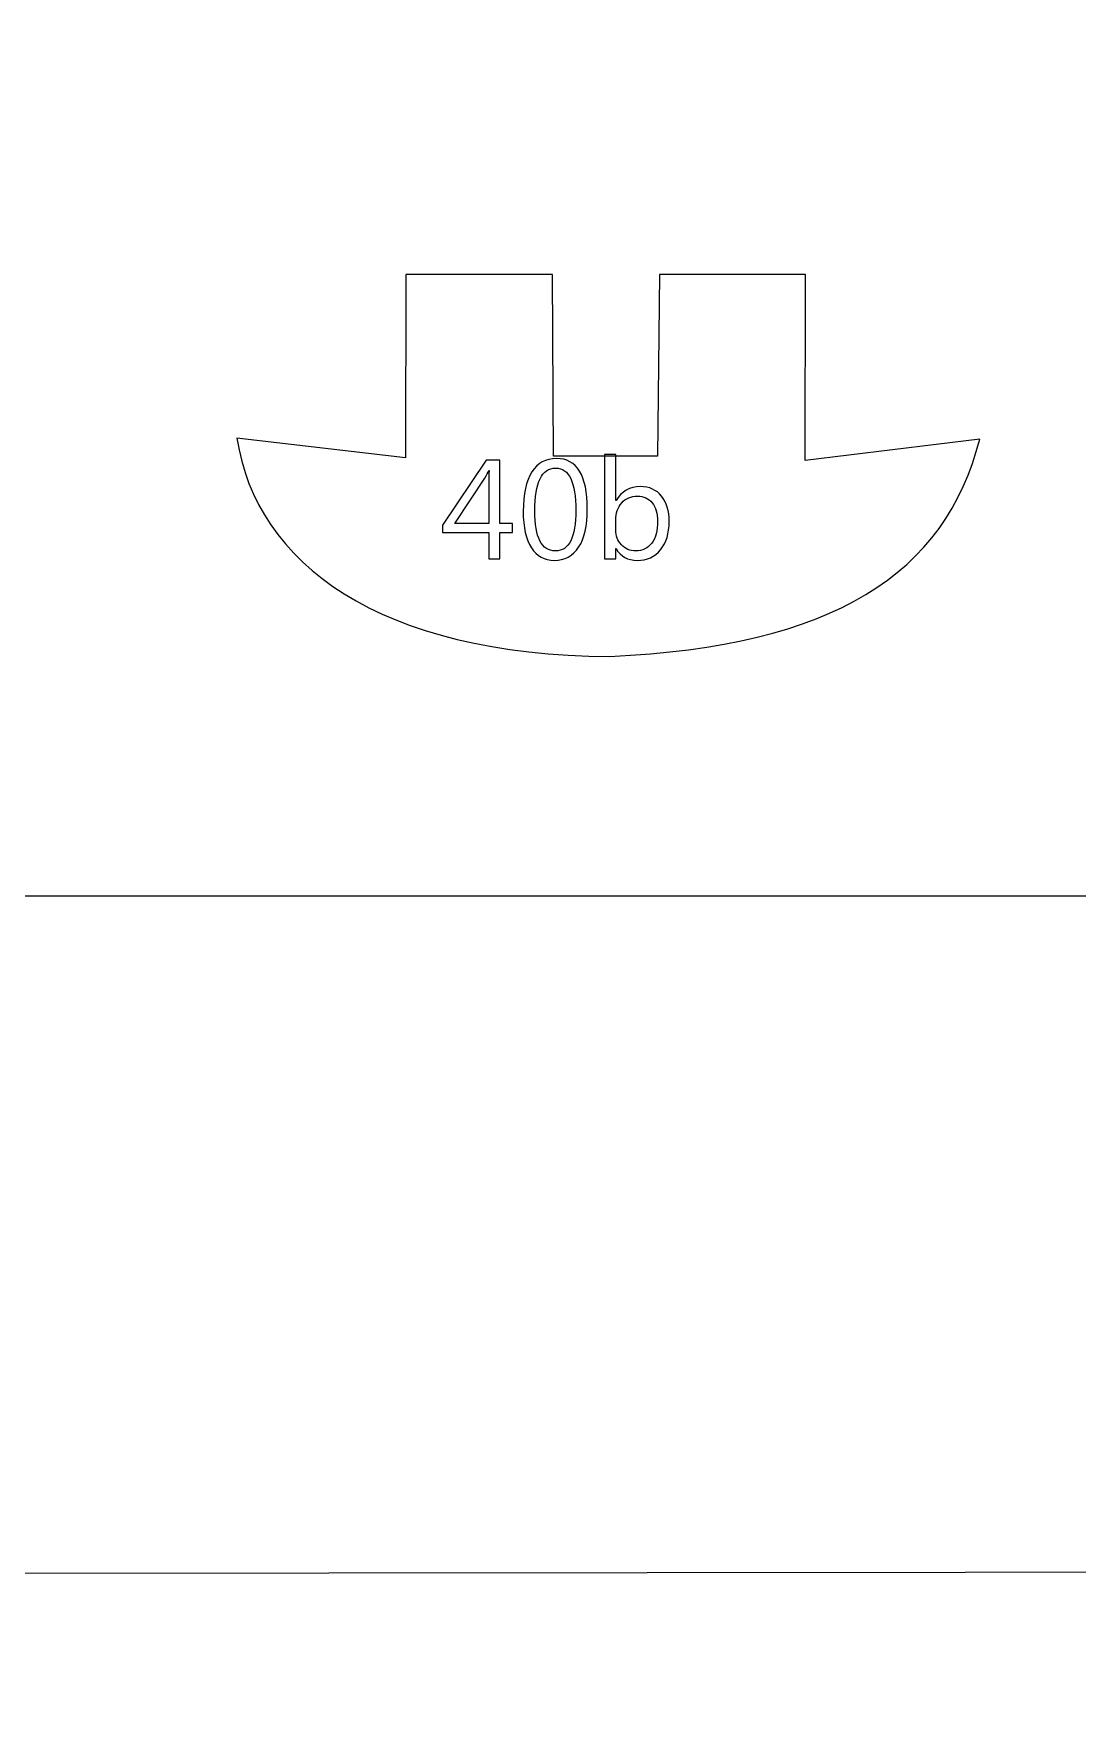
# Model space of a CAD drawing. Header units: centimetres. Extents: x -196 to 200, y -267 to 229.
# Drawn here: x 31.9 to 63.6, y 112.6 to 163.9 of the extents above; entities that cross this region are included whole.
import ezdxf

# ---------------------------------------------------------------- set-up
doc = ezdxf.new("R2010")
doc.units = ezdxf.units.CM
doc.header["$MEASUREMENT"] = 0
doc.layers.add('Camada 1', color=7, linetype='Continuous')
doc.layers.add('Camada 2', color=20, linetype='Continuous')

msp = doc.modelspace()

# ---------------------------------------------------------------- linework, layer by layer
at = {"layer": 'Camada 1', "lineweight": 9}
for points, knots in [([(114.689, 140.372), (114.689, 140.372), (121.777, 140.406), (121.777, 140.406), (121.777, 140.406), (121.777, 140.406), (121.77, 129.531), (121.77, 129.531), (121.77, 129.531), (121.77, 129.531), (125.082, 129.531), (125.082, 129.531), (125.082, 129.531), (125.082, 129.531), (125.087, 140.334), (125.087, 140.334), (125.087, 140.334), (125.087, 140.334), (135.586, 140.334), (135.586, 140.334), (135.586, 140.334), (135.586, 140.334), (135.586, 129.531), (135.586, 129.531), (135.586, 129.531), (135.586, 129.531), (138.885, 129.531), (138.885, 129.531), (138.885, 129.531), (138.885, 129.531), (138.886, 140.351), (138.886, 140.351), (138.886, 140.351), (138.886, 140.351), (149.417, 140.346), (149.417, 140.346), (149.417, 140.346), (149.417, 140.346), (149.391, 129.535), (149.391, 129.535), (149.391, 129.535), (149.391, 129.535), (152.742, 129.531), (152.742, 129.531), (152.742, 129.531), (152.742, 129.531), (152.755, 140.375), (152.755, 140.375), (152.755, 140.375), (152.755, 140.375), (163.247, 140.384), (163.247, 140.384), (163.247, 140.384), (163.247, 140.384), (163.247, 129.532), (163.247, 129.532), (163.247, 129.532), (163.247, 129.532), (166.534, 129.534), (166.534, 129.534), (166.534, 129.534), (166.534, 129.534), (166.587, 140.372), (166.587, 140.372), (166.587, 140.372), (166.587, 140.372), (177.191, 140.351), (177.191, 140.351), (177.191, 140.351), (177.191, 140.351), (177.225, 129.532), (177.225, 129.532), (177.225, 129.532), (177.225, 129.532), (180.491, 129.532), (180.491, 129.532), (180.491, 129.532), (180.491, 129.532), (180.507, 140.351), (180.507, 140.351), (180.507, 140.351), (180.507, 140.351), (194.175, 140.357), (194.175, 140.357), (194.175, 140.357), (194.175, 140.357), (194.198, 135.934), (194.198, 135.934), (194.198, 135.934), (194.198, 135.934), (190.911, 135.937), (190.911, 135.937), (190.911, 135.937), (190.911, 135.937), (190.911, 122.929), (190.911, 122.929), (190.911, 122.929), (190.911, 122.929), (194.197, 122.931), (194.197, 122.931), (194.197, 122.931), (194.197, 122.931), (194.197, 118.546), (194.197, 118.546), (194.197, 118.546), (194.197, 118.546), (111.237, 118.545), (111.237, 118.545), (111.237, 118.545), (111.237, 118.545), (111.234, 125.194), (111.234, 125.194), (111.234, 125.194), (111.234, 125.194), (100.095, 125.194), (100.095, 125.194), (100.095, 125.194), (98.387, 125.156), (97.605, 123.336), (97.591, 120.037), (97.591, 120.037), (97.729, 114.639), (94.559, 112.378), (91.986, 112.668), (91.986, 112.668), (91.986, 112.668), (93.508, 124.97), (93.508, 124.97), (93.508, 124.97), (93.508, 124.97), (90.249, 125.309), (90.249, 125.309), (90.249, 125.309), (90.249, 125.309), (89.165, 117.272), (89.165, 117.272), (89.165, 117.272), (89.165, 117.272), (2.271, 117.175), (2.271, 117.175), (2.271, 117.175), (2.271, 117.175), (2.269, 110.802), (2.269, 110.802), (2.269, 110.802), (2.269, 110.802), (-1.043, 110.801), (-1.043, 110.801), (-1.043, 110.801), (-1.043, 110.801), (-1.185, 88.942), (-1.185, 88.942), (-1.185, 88.942), (-1.185, 88.942), (-35.24, 85.129), (-35.24, 85.129), (-35.24, 85.129), (-35.24, 85.129), (-63.557, 85.144), (-63.557, 85.144), (-63.557, 85.144), (-65.043, 84.591), (-65.665, 83.347), (-65.246, 81.268), (-65.246, 81.268), (-65.246, 81.268), (-64.254, 78.165), (-64.254, 78.165), (-64.254, 78.165), (-63.326, 75.262), (-63.061, 73.597), (-65.387, 72.634), (-65.387, 72.634), (-65.387, 72.634), (-69.566, 71.073), (-69.566, 71.073), (-69.566, 71.073), (-75.32, 68.462), (-76.167, 62.893), (-73.657, 55.298), (-73.657, 55.298), (-72.354, 51.114), (-73.927, 48.199), (-76.368, 49.092), (-76.368, 49.092), (-76.368, 49.092), (-103.733, 58.307), (-103.733, 58.307), (-103.733, 58.307), (-103.102, 60.687), (-102.343, 63.067), (-101.456, 65.446), (-101.456, 65.446), (-101.456, 65.446), (-93.666, 62.108), (-93.666, 62.108), (-93.666, 62.108), (-93.666, 62.108), (-92.577, 65.248), (-92.577, 65.248), (-92.577, 65.248), (-92.577, 65.248), (-100.4, 68.586), (-100.4, 68.586), (-100.4, 68.586), (-99.209, 71.162), (-97.955, 73.674), (-96.637, 76.121), (-96.637, 76.121), (-96.637, 76.121), (-88.847, 71.858), (-88.847, 71.858), (-88.847, 71.858), (-88.847, 71.858), (-87.13, 74.667), (-87.13, 74.667), (-87.13, 74.667), (-87.13, 74.667), (-94.821, 78.964), (-94.821, 78.964), (-94.821, 78.964), (-93.561, 81.177), (-92.248, 83.287), (-90.86, 85.243), (-90.86, 85.243), (-90.86, 85.243), (-83.73, 80.451), (-83.73, 80.451), (-83.73, 80.451), (-83.73, 80.451), (-81.948, 83.161), (-81.948, 83.161), (-81.948, 83.161), (-81.948, 83.161), (-88.979, 87.953), (-88.979, 87.953), (-88.979, 87.953), (-87.461, 89.938), (-86.028, 91.963), (-84.688, 94.035), (-84.688, 94.035), (-84.688, 94.035), (-77.327, 89.441), (-77.327, 89.441), (-77.327, 89.441), (-77.327, 89.441), (-75.907, 92.316), (-75.907, 92.316), (-75.907, 92.316), (-75.907, 92.316), (-83.103, 96.976), (-83.103, 96.976), (-83.103, 96.976), (-80.277, 103.602), (-82.236, 109.043), (-90.122, 112.277), (-90.122, 112.277), (-103.899, 115.381), (-119.513, 113.823), (-133.764, 106.791), (-133.764, 106.791), (-144.008, 101.178), (-154.042, 94.092), (-164.777, 87.847), (-164.777, 87.847), (-170.221, 84.322), (-175.616, 81.162), (-181.376, 78.622), (-181.376, 78.622), (-183.558, 77.911), (-185.077, 77.638), (-185.897, 78.094), (-185.897, 78.094), (-191.027, 82.698), (-193.644, 93.751), (-193.229, 112.589), (-193.229, 112.589), (-192.121, 128.575), (-189.468, 139.014), (-184.95, 142.757), (-184.95, 142.757), (-180.824, 144.316), (-165.289, 144.555), (-141.95, 142.79), (-141.95, 142.79), (-126.066, 141.543), (-110.264, 140.047), (-94.515, 138.397), (-94.515, 138.397), (-85.281, 137.334), (-77.614, 145.445), (-70.733, 157.943), (-70.733, 157.943), (-72.994, 158.332), (-74.592, 160.089), (-74.791, 163.639), (-74.791, 163.639), (-74.747, 167.843), (-72.92, 169.939), (-69.436, 170.243), (-69.436, 170.243), (-67.983, 170.256), (-66.531, 170.239), (-65.079, 170.073), (-65.079, 170.073), (-63.108, 169.837), (-62.191, 170.706), (-62.256, 173.119), (-62.256, 173.119), (-62.256, 173.119), (-62.225, 177.892), (-62.225, 177.892), (-62.225, 177.892), (-62.225, 177.892), (-58.622, 177.892), (-58.622, 177.892), (-58.622, 177.892), (-58.622, 177.892), (-58.621, 184.763), (-58.621, 184.763), (-58.621, 184.763), (-58.621, 184.763), (-52.573, 184.76), (-52.573, 184.76), (-52.573, 184.76), (-52.573, 184.76), (-46.65, 192.035), (-46.65, 192.035), (-46.65, 192.035), (-46.65, 192.035), (-18.056, 192.03), (-18.056, 192.03), (-18.056, 192.03), (-18.056, 192.03), (-18.049, 180.199), (-18.049, 180.199), (-18.049, 180.199), (-18.049, 180.199), (-14.604, 180.2), (-14.604, 180.2), (-14.604, 180.2), (-14.604, 180.2), (-14.654, 172.369), (-14.654, 172.369), (-14.654, 172.369), (-14.75, 170.684), (-15.901, 169.942), (-17.653, 169.659), (-17.653, 169.659), (-17.653, 169.659), (-23.365, 169.659), (-23.365, 169.659), (-23.365, 169.659), (-23.365, 169.659), (-23.367, 164.682), (-23.367, 164.682), (-23.367, 164.682), (-23.367, 164.682), (-17.384, 164.682), (-17.384, 164.682), (-17.384, 164.682), (-9.828, 164.385), (-5.427, 163.227), (-3.319, 160.661), (-3.319, 160.661), (-1.966, 159.056), (-1.137, 157.276), (-1.075, 155.241), (-1.075, 155.241), (-1.075, 155.241), (-1.006, 145.454), (-1.006, 145.454), (-1.006, 145.454), (-1.006, 145.454), (2.333, 145.456), (2.333, 145.456), (2.333, 145.456), (2.333, 145.456), (2.342, 137.754), (2.342, 137.754), (2.342, 137.754), (2.342, 137.754), (92.633, 137.751), (92.633, 137.751), (92.633, 137.751), (92.633, 137.751), (92.619, 142.019), (92.619, 142.019), (92.619, 142.019), (94.823, 148.923), (96.989, 156.13), (99.23, 162.731), (99.23, 162.731), (100.216, 165.658), (101.894, 167.27), (104.257, 167.188), (104.257, 167.188), (107.361, 166.892), (109.115, 164.964), (110.065, 161.989), (110.065, 161.989), (111.854, 155.099), (113.136, 147.567), (114.689, 140.372)], [0, 0, 0, 0, 0.009804, 0.009804, 0.009804, 0.009804, 0.019608, 0.019608, 0.019608, 0.019608, 0.029412, 0.029412, 0.029412, 0.029412, 0.039216, 0.039216, 0.039216, 0.039216, 0.04902, 0.04902, 0.04902, 0.04902, 0.058824, 0.058824, 0.058824, 0.058824, 0.068627, 0.068627, 0.068627, 0.068627, 0.078431, 0.078431, 0.078431, 0.078431, 0.088235, 0.088235, 0.088235, 0.088235, 0.098039, 0.098039, 0.098039, 0.098039, 0.107843, 0.107843, 0.107843, 0.107843, 0.117647, 0.117647, 0.117647, 0.117647, 0.127451, 0.127451, 0.127451, 0.127451, 0.137255, 0.137255, 0.137255, 0.137255, 0.147059, 0.147059, 0.147059, 0.147059, 0.156863, 0.156863, 0.156863, 0.156863, 0.166667, 0.166667, 0.166667, 0.166667, 0.176471, 0.176471, 0.176471, 0.176471, 0.186275, 0.186275, 0.186275, 0.186275, 0.196078, 0.196078, 0.196078, 0.196078, 0.205882, 0.205882, 0.205882, 0.205882, 0.215686, 0.215686, 0.215686, 0.215686, 0.22549, 0.22549, 0.22549, 0.22549, 0.235294, 0.235294, 0.235294, 0.235294, 0.245098, 0.245098, 0.245098, 0.245098, 0.254902, 0.254902, 0.254902, 0.254902, 0.264706, 0.264706, 0.264706, 0.264706, 0.27451, 0.27451, 0.27451, 0.27451, 0.284314, 0.284314, 0.284314, 0.284314, 0.294118, 0.294118, 0.294118, 0.294118, 0.303922, 0.303922, 0.303922, 0.303922, 0.313725, 0.313725, 0.313725, 0.313726, 0.323529, 0.323529, 0.323529, 0.323529, 0.333333, 0.333333, 0.333333, 0.333333, 0.343137, 0.343137, 0.343137, 0.343137, 0.352941, 0.352941, 0.352941, 0.352941, 0.362745, 0.362745, 0.362745, 0.362745, 0.372549, 0.372549, 0.372549, 0.372549, 0.382353, 0.382353, 0.382353, 0.382353, 0.392157, 0.392157, 0.392157, 0.392157, 0.401961, 0.401961, 0.401961, 0.401961, 0.411765, 0.411765, 0.411765, 0.411765, 0.421569, 0.421569, 0.421569, 0.421569, 0.431373, 0.431373, 0.431373, 0.431373, 0.441176, 0.441176, 0.441176, 0.441176, 0.45098, 0.45098, 0.45098, 0.45098, 0.460784, 0.460784, 0.460784, 0.460784, 0.470588, 0.470588, 0.470588, 0.470588, 0.480392, 0.480392, 0.480392, 0.480392, 0.490196, 0.490196, 0.490196, 0.490196, 0.5, 0.5, 0.5, 0.5, 0.509804, 0.509804, 0.509804, 0.509804, 0.519608, 0.519608, 0.519608, 0.519608, 0.529412, 0.529412, 0.529412, 0.529412, 0.539216, 0.539216, 0.539216, 0.539216, 0.54902, 0.54902, 0.54902, 0.54902, 0.558824, 0.558824, 0.558824, 0.558824, 0.568627, 0.568627, 0.568627, 0.568627, 0.578431, 0.578431, 0.578431, 0.578431, 0.588235, 0.588235, 0.588235, 0.588235, 0.598039, 0.598039, 0.598039, 0.598039, 0.607843, 0.607843, 0.607843, 0.607843, 0.617647, 0.617647, 0.617647, 0.617647, 0.627451, 0.627451, 0.627451, 0.627451, 0.637255, 0.637255, 0.637255, 0.637255, 0.647059, 0.647059, 0.647059, 0.647059, 0.656863, 0.656863, 0.656863, 0.656863, 0.666667, 0.666667, 0.666667, 0.666667, 0.676471, 0.676471, 0.676471, 0.676471, 0.686275, 0.686275, 0.686275, 0.686275, 0.696078, 0.696078, 0.696078, 0.696078, 0.705882, 0.705882, 0.705882, 0.705882, 0.715686, 0.715686, 0.715686, 0.715686, 0.72549, 0.72549, 0.72549, 0.72549, 0.735294, 0.735294, 0.735294, 0.735294, 0.745098, 0.745098, 0.745098, 0.745098, 0.754902, 0.754902, 0.754902, 0.754902, 0.764706, 0.764706, 0.764706, 0.764706, 0.77451, 0.77451, 0.77451, 0.77451, 0.784314, 0.784314, 0.784314, 0.784314, 0.794118, 0.794118, 0.794118, 0.794118, 0.803922, 0.803922, 0.803922, 0.803922, 0.813725, 0.813725, 0.813725, 0.813726, 0.823529, 0.823529, 0.823529, 0.823529, 0.833333, 0.833333, 0.833333, 0.833333, 0.843137, 0.843137, 0.843137, 0.843137, 0.852941, 0.852941, 0.852941, 0.852941, 0.862745, 0.862745, 0.862745, 0.862745, 0.872549, 0.872549, 0.872549, 0.872549, 0.882353, 0.882353, 0.882353, 0.882353, 0.892157, 0.892157, 0.892157, 0.892157, 0.901961, 0.901961, 0.901961, 0.901961, 0.911765, 0.911765, 0.911765, 0.911765, 0.921569, 0.921569, 0.921569, 0.921569, 0.931373, 0.931373, 0.931373, 0.931373, 0.941176, 0.941176, 0.941176, 0.941176, 0.95098, 0.95098, 0.95098, 0.95098, 0.960784, 0.960784, 0.960784, 0.960784, 0.970588, 0.970588, 0.970588, 0.970588, 0.980392, 0.980392, 0.980392, 0.980392, 1, 1, 1, 1]), ([(43.224, 156.619), (43.224, 156.619), (47.684, 156.62), (47.684, 156.62), (47.684, 156.62), (47.684, 156.62), (47.707, 151.107), (47.707, 151.107), (47.707, 151.107), (47.707, 151.107), (50.868, 151.103), (50.868, 151.103), (50.868, 151.103), (50.868, 151.103), (50.925, 156.619), (50.925, 156.619), (50.925, 156.619), (50.925, 156.619), (55.355, 156.62), (55.355, 156.62), (55.355, 156.62), (55.355, 156.62), (55.345, 150.977), (55.345, 150.977), (55.345, 150.977), (55.345, 150.977), (60.645, 151.623), (60.645, 151.623), (60.645, 151.623), (59.608, 147.542), (56.208, 145.328), (49.423, 145.031), (49.423, 145.031), (42.443, 145.052), (38.675, 147.86), (38.103, 151.652), (38.103, 151.652), (38.103, 151.652), (43.215, 151.052), (43.215, 151.052), (43.215, 151.052), (43.215, 151.052), (43.224, 156.619), (43.224, 156.619)], [0, 0, 0, 0, 0.083333, 0.083333, 0.083333, 0.083333, 0.166667, 0.166667, 0.166667, 0.166667, 0.25, 0.25, 0.25, 0.25, 0.333333, 0.333333, 0.333333, 0.333333, 0.416667, 0.416667, 0.416667, 0.416667, 0.5, 0.5, 0.5, 0.5, 0.583333, 0.583333, 0.583333, 0.583333, 0.666667, 0.666667, 0.666667, 0.666667, 0.75, 0.75, 0.75, 0.75, 0.833333, 0.833333, 0.833333, 0.833333, 1, 1, 1, 1])]:
    msp.add_open_spline(points, degree=3, knots=knots, dxfattribs=at)
at = {"layer": 'Camada 2'}
for points, knots in [([(46.466, 148.789), (46.466, 148.789), (46.082, 148.789), (46.082, 148.789), (46.082, 148.789), (46.082, 148.789), (46.082, 147.995), (46.082, 147.995), (46.082, 147.995), (46.082, 147.995), (45.745, 147.995), (45.745, 147.995), (45.745, 147.995), (45.745, 147.995), (45.745, 148.789), (45.745, 148.789), (45.745, 148.789), (45.745, 148.789), (44.341, 148.789), (44.341, 148.789), (44.341, 148.789), (44.341, 148.789), (44.341, 149.012), (44.341, 149.012), (44.341, 149.012), (44.341, 149.012), (45.67, 150.982), (45.67, 150.982), (45.67, 150.982), (45.67, 150.982), (46.082, 150.982), (46.082, 150.982), (46.082, 150.982), (46.082, 150.982), (46.082, 149.066), (46.082, 149.066), (46.082, 149.066), (46.082, 149.066), (46.466, 149.066), (46.466, 149.066), (46.466, 149.066), (46.466, 149.066), (46.466, 148.789), (46.466, 148.789)], [0, 0, 0, 0, 0.083333, 0.083333, 0.083333, 0.083333, 0.166667, 0.166667, 0.166667, 0.166667, 0.25, 0.25, 0.25, 0.25, 0.333333, 0.333333, 0.333333, 0.333333, 0.416667, 0.416667, 0.416667, 0.416667, 0.5, 0.5, 0.5, 0.5, 0.583333, 0.583333, 0.583333, 0.583333, 0.666667, 0.666667, 0.666667, 0.666667, 0.75, 0.75, 0.75, 0.75, 0.833333, 0.833333, 0.833333, 0.833333, 1, 1, 1, 1]), ([(47.732, 147.944), (47.436, 147.944), (47.205, 148.071), (47.039, 148.325), (47.039, 148.325), (46.874, 148.58), (46.79, 148.947), (46.79, 149.428), (46.79, 149.428), (46.79, 149.957), (46.877, 150.356), (47.05, 150.627), (47.05, 150.627), (47.223, 150.898), (47.472, 151.034), (47.799, 151.034), (47.799, 151.034), (48.424, 151.034), (48.736, 150.523), (48.736, 149.501), (48.736, 149.501), (48.736, 148.995), (48.648, 148.609), (48.472, 148.343), (48.472, 148.343), (48.295, 148.077), (48.049, 147.944), (47.732, 147.944)], [0, 0, 0, 0, 0.125, 0.125, 0.125, 0.125, 0.25, 0.25, 0.25, 0.25, 0.375, 0.375, 0.375, 0.375, 0.5, 0.5, 0.5, 0.5, 0.625, 0.625, 0.625, 0.625, 0.75, 0.75, 0.75, 0.75, 1, 1, 1, 1]), ([(49.607, 148.301), (49.607, 148.301), (49.598, 148.301), (49.598, 148.301), (49.598, 148.301), (49.598, 148.301), (49.598, 147.995), (49.598, 147.995), (49.598, 147.995), (49.598, 147.995), (49.257, 147.995), (49.257, 147.995), (49.257, 147.995), (49.257, 147.995), (49.257, 151.153), (49.257, 151.153), (49.257, 151.153), (49.257, 151.153), (49.598, 151.153), (49.598, 151.153), (49.598, 151.153), (49.598, 151.153), (49.598, 149.756), (49.598, 149.756), (49.598, 149.756), (49.598, 149.756), (49.607, 149.756), (49.607, 149.756), (49.607, 149.756), (49.775, 150.038), (50.021, 150.18), (50.345, 150.18), (50.345, 150.18), (50.619, 150.18), (50.833, 150.085), (50.988, 149.893), (50.988, 149.893), (51.143, 149.702), (51.22, 149.446), (51.22, 149.124), (51.22, 149.124), (51.22, 148.767), (51.133, 148.481), (50.96, 148.266), (50.96, 148.266), (50.786, 148.051), (50.548, 147.944), (50.246, 147.944), (50.246, 147.944), (49.965, 147.944), (49.751, 148.062), (49.607, 148.301)], [0, 0, 0, 0, 0.071429, 0.071429, 0.071429, 0.071429, 0.142857, 0.142857, 0.142857, 0.142857, 0.214286, 0.214286, 0.214286, 0.214286, 0.285714, 0.285714, 0.285714, 0.285714, 0.357143, 0.357143, 0.357143, 0.357143, 0.428571, 0.428571, 0.428571, 0.428571, 0.5, 0.5, 0.5, 0.5, 0.571429, 0.571429, 0.571429, 0.571429, 0.642857, 0.642857, 0.642857, 0.642857, 0.714286, 0.714286, 0.714286, 0.714286, 0.785714, 0.785714, 0.785714, 0.785714, 0.857143, 0.857143, 0.857143, 0.857143, 1, 1, 1, 1]), ([(45.745, 149.066), (45.745, 149.066), (45.745, 150.357), (45.745, 150.357), (45.745, 150.357), (45.745, 150.449), (45.747, 150.552), (45.753, 150.666), (45.753, 150.666), (45.753, 150.666), (45.745, 150.666), (45.745, 150.666), (45.745, 150.666), (45.725, 150.615), (45.687, 150.539), (45.63, 150.437), (45.63, 150.437), (45.63, 150.437), (44.711, 149.066), (44.711, 149.066), (44.711, 149.066), (44.711, 149.066), (45.745, 149.066), (45.745, 149.066)], [0, 0, 0, 0, 0.142857, 0.142857, 0.142857, 0.142857, 0.285714, 0.285714, 0.285714, 0.285714, 0.428571, 0.428571, 0.428571, 0.428571, 0.571429, 0.571429, 0.571429, 0.571429, 0.714286, 0.714286, 0.714286, 0.714286, 1, 1, 1, 1]), ([(47.78, 150.743), (47.354, 150.743), (47.14, 150.31), (47.14, 149.444), (47.14, 149.444), (47.14, 148.634), (47.349, 148.23), (47.768, 148.23), (47.768, 148.23), (48.18, 148.23), (48.386, 148.642), (48.386, 149.464), (48.386, 149.464), (48.386, 150.317), (48.184, 150.743), (47.78, 150.743)], [0, 0, 0, 0, 0.2, 0.2, 0.2, 0.2, 0.4, 0.4, 0.4, 0.4, 0.6, 0.6, 0.6, 0.6, 1, 1, 1, 1]), ([(49.598, 149.164), (49.598, 149.164), (49.598, 148.866), (49.598, 148.866), (49.598, 148.866), (49.598, 148.688), (49.656, 148.538), (49.771, 148.415), (49.771, 148.415), (49.885, 148.292), (50.031, 148.23), (50.207, 148.23), (50.207, 148.23), (50.414, 148.23), (50.576, 148.309), (50.694, 148.468), (50.694, 148.468), (50.811, 148.627), (50.87, 148.848), (50.87, 149.131), (50.87, 149.131), (50.87, 149.369), (50.815, 149.556), (50.705, 149.691), (50.705, 149.691), (50.596, 149.826), (50.447, 149.894), (50.259, 149.894), (50.259, 149.894), (50.061, 149.894), (49.901, 149.825), (49.78, 149.686), (49.78, 149.686), (49.659, 149.548), (49.598, 149.373), (49.598, 149.164)], [0, 0, 0, 0, 0.1, 0.1, 0.1, 0.1, 0.2, 0.2, 0.2, 0.2, 0.3, 0.3, 0.3, 0.3, 0.4, 0.4, 0.4, 0.4, 0.5, 0.5, 0.5, 0.5, 0.6, 0.6, 0.6, 0.6, 0.7, 0.7, 0.7, 0.7, 0.8, 0.8, 0.8, 0.8, 1, 1, 1, 1])]:
    msp.add_open_spline(points, degree=3, knots=knots, dxfattribs=at)
at = {"layer": 'Camada 2', "lineweight": 9}
for points, knots in [([(46.466, 148.789), (46.466, 148.789), (46.082, 148.789), (46.082, 148.789), (46.082, 148.789), (46.082, 148.789), (46.082, 147.995), (46.082, 147.995), (46.082, 147.995), (46.082, 147.995), (45.745, 147.995), (45.745, 147.995), (45.745, 147.995), (45.745, 147.995), (45.745, 148.789), (45.745, 148.789), (45.745, 148.789), (45.745, 148.789), (44.341, 148.789), (44.341, 148.789), (44.341, 148.789), (44.341, 148.789), (44.341, 149.012), (44.341, 149.012), (44.341, 149.012), (44.341, 149.012), (45.67, 150.982), (45.67, 150.982), (45.67, 150.982), (45.67, 150.982), (46.082, 150.982), (46.082, 150.982), (46.082, 150.982), (46.082, 150.982), (46.082, 149.066), (46.082, 149.066), (46.082, 149.066), (46.082, 149.066), (46.466, 149.066), (46.466, 149.066), (46.466, 149.066), (46.466, 149.066), (46.466, 148.789), (46.466, 148.789)], [0, 0, 0, 0, 0.083333, 0.083333, 0.083333, 0.083333, 0.166667, 0.166667, 0.166667, 0.166667, 0.25, 0.25, 0.25, 0.25, 0.333333, 0.333333, 0.333333, 0.333333, 0.416667, 0.416667, 0.416667, 0.416667, 0.5, 0.5, 0.5, 0.5, 0.583333, 0.583333, 0.583333, 0.583333, 0.666667, 0.666667, 0.666667, 0.666667, 0.75, 0.75, 0.75, 0.75, 0.833333, 0.833333, 0.833333, 0.833333, 1, 1, 1, 1]), ([(47.732, 147.944), (47.436, 147.944), (47.205, 148.071), (47.039, 148.325), (47.039, 148.325), (46.874, 148.58), (46.79, 148.947), (46.79, 149.428), (46.79, 149.428), (46.79, 149.957), (46.877, 150.356), (47.05, 150.627), (47.05, 150.627), (47.223, 150.898), (47.472, 151.034), (47.799, 151.034), (47.799, 151.034), (48.424, 151.034), (48.736, 150.523), (48.736, 149.501), (48.736, 149.501), (48.736, 148.995), (48.648, 148.609), (48.472, 148.343), (48.472, 148.343), (48.295, 148.077), (48.049, 147.944), (47.732, 147.944)], [0, 0, 0, 0, 0.125, 0.125, 0.125, 0.125, 0.25, 0.25, 0.25, 0.25, 0.375, 0.375, 0.375, 0.375, 0.5, 0.5, 0.5, 0.5, 0.625, 0.625, 0.625, 0.625, 0.75, 0.75, 0.75, 0.75, 1, 1, 1, 1]), ([(49.607, 148.301), (49.607, 148.301), (49.598, 148.301), (49.598, 148.301), (49.598, 148.301), (49.598, 148.301), (49.598, 147.995), (49.598, 147.995), (49.598, 147.995), (49.598, 147.995), (49.257, 147.995), (49.257, 147.995), (49.257, 147.995), (49.257, 147.995), (49.257, 151.153), (49.257, 151.153), (49.257, 151.153), (49.257, 151.153), (49.598, 151.153), (49.598, 151.153), (49.598, 151.153), (49.598, 151.153), (49.598, 149.756), (49.598, 149.756), (49.598, 149.756), (49.598, 149.756), (49.607, 149.756), (49.607, 149.756), (49.607, 149.756), (49.775, 150.038), (50.021, 150.18), (50.345, 150.18), (50.345, 150.18), (50.619, 150.18), (50.833, 150.085), (50.988, 149.893), (50.988, 149.893), (51.143, 149.702), (51.22, 149.446), (51.22, 149.124), (51.22, 149.124), (51.22, 148.767), (51.133, 148.481), (50.96, 148.266), (50.96, 148.266), (50.786, 148.051), (50.548, 147.944), (50.246, 147.944), (50.246, 147.944), (49.965, 147.944), (49.751, 148.062), (49.607, 148.301)], [0, 0, 0, 0, 0.071429, 0.071429, 0.071429, 0.071429, 0.142857, 0.142857, 0.142857, 0.142857, 0.214286, 0.214286, 0.214286, 0.214286, 0.285714, 0.285714, 0.285714, 0.285714, 0.357143, 0.357143, 0.357143, 0.357143, 0.428571, 0.428571, 0.428571, 0.428571, 0.5, 0.5, 0.5, 0.5, 0.571429, 0.571429, 0.571429, 0.571429, 0.642857, 0.642857, 0.642857, 0.642857, 0.714286, 0.714286, 0.714286, 0.714286, 0.785714, 0.785714, 0.785714, 0.785714, 0.857143, 0.857143, 0.857143, 0.857143, 1, 1, 1, 1]), ([(45.745, 149.066), (45.745, 149.066), (45.745, 150.357), (45.745, 150.357), (45.745, 150.357), (45.745, 150.449), (45.747, 150.552), (45.753, 150.666), (45.753, 150.666), (45.753, 150.666), (45.745, 150.666), (45.745, 150.666), (45.745, 150.666), (45.725, 150.615), (45.687, 150.539), (45.63, 150.437), (45.63, 150.437), (45.63, 150.437), (44.711, 149.066), (44.711, 149.066), (44.711, 149.066), (44.711, 149.066), (45.745, 149.066), (45.745, 149.066)], [0, 0, 0, 0, 0.142857, 0.142857, 0.142857, 0.142857, 0.285714, 0.285714, 0.285714, 0.285714, 0.428571, 0.428571, 0.428571, 0.428571, 0.571429, 0.571429, 0.571429, 0.571429, 0.714286, 0.714286, 0.714286, 0.714286, 1, 1, 1, 1]), ([(47.78, 150.743), (47.354, 150.743), (47.14, 150.31), (47.14, 149.444), (47.14, 149.444), (47.14, 148.634), (47.349, 148.23), (47.768, 148.23), (47.768, 148.23), (48.18, 148.23), (48.386, 148.642), (48.386, 149.464), (48.386, 149.464), (48.386, 150.317), (48.184, 150.743), (47.78, 150.743)], [0, 0, 0, 0, 0.2, 0.2, 0.2, 0.2, 0.4, 0.4, 0.4, 0.4, 0.6, 0.6, 0.6, 0.6, 1, 1, 1, 1]), ([(49.598, 149.164), (49.598, 149.164), (49.598, 148.866), (49.598, 148.866), (49.598, 148.866), (49.598, 148.688), (49.656, 148.538), (49.771, 148.415), (49.771, 148.415), (49.885, 148.292), (50.031, 148.23), (50.207, 148.23), (50.207, 148.23), (50.414, 148.23), (50.576, 148.309), (50.694, 148.468), (50.694, 148.468), (50.811, 148.627), (50.87, 148.848), (50.87, 149.131), (50.87, 149.131), (50.87, 149.369), (50.815, 149.556), (50.705, 149.691), (50.705, 149.691), (50.596, 149.826), (50.447, 149.894), (50.259, 149.894), (50.259, 149.894), (50.061, 149.894), (49.901, 149.825), (49.78, 149.686), (49.78, 149.686), (49.659, 149.548), (49.598, 149.373), (49.598, 149.164)], [0, 0, 0, 0, 0.1, 0.1, 0.1, 0.1, 0.2, 0.2, 0.2, 0.2, 0.3, 0.3, 0.3, 0.3, 0.4, 0.4, 0.4, 0.4, 0.5, 0.5, 0.5, 0.5, 0.6, 0.6, 0.6, 0.6, 0.7, 0.7, 0.7, 0.7, 0.8, 0.8, 0.8, 0.8, 1, 1, 1, 1])]:
    msp.add_open_spline(points, degree=3, knots=knots, dxfattribs=at)

doc.saveas('drawing.dxf')
